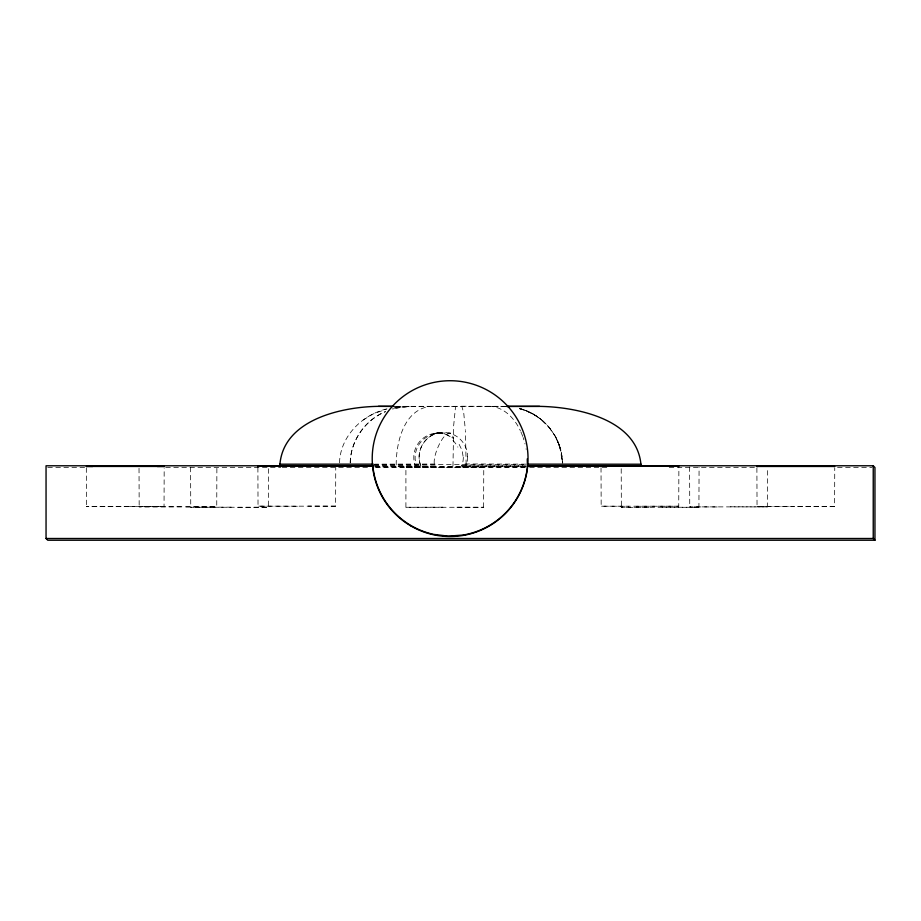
<?xml version="1.0" encoding="UTF-8"?>
<svg xmlns="http://www.w3.org/2000/svg" width="921" height="921" viewBox="0 0 921 921"><rect width="100%" height="100%" fill="white"/><g stroke="black" fill="none" stroke-linecap="round" stroke-linejoin="round"><path stroke-width="0.69" stroke-dasharray="4.61 3.45" d="M433.699 433.48L441.032 432.559C425.318 433.538 414.726 451.762 420.862 465.957L415.486 466.337A24.349 24.337 83.2 0 1 438.131 433.066L444.889 432.479A24.902 24.487 -44.1 0 1 467.569 456.804M526.006 464.149L462.296 463.942A18.075 10.591 -89.9 0 1 461.755 465.554L461.502 466.199L466.176 466.279L465.473 433.273M129.677 506.504L164.042 506.435L164.18 467.868M186.157 506.918L216.746 506.849L216.884 466.843M237.733 507.321L268.322 507.252L268.471 467.246M297.356 506.251L257.892 506.159L335.601 506.17L335.751 467.603M483.617 507.287L483.767 467.292L405.908 467.292L405.908 507.275L483.767 507.275L456.137 507.206M636.526 506.274L678.742 506.193L678.881 467.626M648.833 507.356L621.203 507.287L698.924 507.287L699.074 467.292M717.24 506.964L689.61 506.884L767.32 506.895L767.469 468.317M788.434 506.538L756.889 506.458L834.61 506.469L834.748 467.891M467.638 456.804L467.534 458.946A24.522 24.084 -39.9 0 1 465.83 465.98L461.49 466.222M350.187 462.641C350.636 440.641 365.211 420.045 385.392 411.537M339.504 462.883C340.171 436.519 362.114 414.669 386.981 408.843M350.268 463.067C350.475 441.009 365.015 419.907 385.473 411.745M505.249 406.564L455.538 406.598L453.673 425.502L452.959 466.912L525.707 466.982M363.127 420.045L372.97 414.036L386.313 409.177M435.276 466.36L416.891 466.337C412.585 456.54 416.327 444.279 425.053 438.189C428.069 435.978 431.558 434.447 435.207 433.664C436.163 433.284 441.113 433.077 438.189 433.066A24.383 24.383 0 0 1 453.581 438.534C448.55 418.894 429.428 459.026 435.276 466.36L396.191 466.475C395.892 443.588 403.225 409.718 430.337 406.322L461.847 406.322L463.77 413.207L465.266 429.451M448.205 433.745L450.519 433.089L438.189 433.066L439.133 433.089M392.737 408.878L393.348 408.694M394.579 408.371L409.81 406.437L400.186 407.209L392.783 409.028M395.121 407.243L404.377 406.552L455.665 406.518M438.626 432.928L436.381 433.158L441.712 432.64M394.464 407.335L409.81 406.437L396.065 406.403M483.767 467.292L405.908 467.292M128.675 506.343L86.321 506.423L164.042 506.435M181.379 506.757L139.025 506.838L216.746 506.849M199.834 507.183L190.601 507.241L268.322 507.252M335.601 506.17L308.121 506.078M678.742 506.193L601.022 506.193L628.652 506.274M698.924 507.287L659.597 507.195M767.32 506.895L728.004 506.803M834.61 506.469L791.392 506.377M406.046 507.275L444.302 507.195M434.988 464.023L374.628 464.149M435.207 465.865L374.628 465.98M461.674 465.784L526.006 465.98M465.819 465.968L525.626 465.784M202.436 507.183L232.967 507.16M394.637 406.345L430.337 406.322M373.949 464.633L525.695 464.645M375.388 466.463L525.695 466.475M374.939 466.97L452.959 466.912M47.765 467.511L85.169 467.511M165.722 467.511L280.813 467.511M282.252 467.511L370 467.511M375.756 467.511L528.251 467.511M529.69 467.511L610.255 467.511M669.233 467.511L755.542 467.511M837.546 467.511L872.072 467.511M461.559 406.23L505.79 406.345M374.294 465.784L420.862 465.957A24.89 24.418 -47.6 0 1 419.205 458.923L419.113 456.781M466.176 466.279L526.156 466.487M488.89 406.334C503.453 406.345 514.758 418.376 520.4 430.809M505.134 406.449L504.662 406.564M438.189 433.066L445.257 434.113L453.581 438.534M519.386 408.602L523.496 409.649L534.192 414.692M519.536 408.751L526.628 410.927M520.066 408.682L521.263 409.028M520.538 408.705L522.46 409.408M521.723 409.062L523.658 409.81M522.909 409.442L524.843 410.236M524.705 410.087L525.442 410.455M525.304 410.305L533.639 414.369M525.914 410.547L527.814 411.434M527.1 411.031L529.575 412.24M528.286 411.549L531.912 413.414M530.036 412.366L532.499 413.736M532.326 413.552L539.119 417.961M534.744 415.026L535.849 415.716M534.606 414.864L541.801 420.057L540.569 419.02M532.902 413.874L539.66 418.364M536.275 415.924L542.78 420.885M539.522 418.203L540.201 418.779M540.051 418.606L541.272 419.619M542.112 420.287L547.523 425.514M543.114 421.15L547.983 426.032M541.606 419.861L549.745 428.092L555.351 436.324M547.822 425.859L548.444 426.55M548.26 426.365L549.353 427.609M548.697 426.872L554.787 435.506L559.577 445.729L557.424 440.687L560.901 450.818L562.743 462.906M549.549 427.897L555.639 436.865L559.346 445.085M459.142 444.371L462.146 450.519L463.228 457.323M555.421 436.646L557.159 440.1M520.895 431.891L521.608 433.561M521.839 434.125L522.714 436.404M559.772 446.294L556.146 437.924L560.97 450.381L562.57 459.959M523.116 437.533L523.865 439.835M559.531 446.063L560.97 450.381M559.726 446.65L562.489 462.664M524.866 443.404L525.028 444.003M526.041 448.757L526.156 449.356M562.501 463.171L561.764 455.078L562.409 463.09M465.324 430.498L465.416 432.133M756.889 467.903L757.039 506.446M689.61 466.901L689.748 506.872M621.203 468.72L621.353 507.275M601.022 467.626L601.171 506.182M257.892 467.603L258.03 506.159M190.601 467.246L190.751 507.229M139.025 468.282L139.175 506.826M86.321 467.868L86.47 506.423M463.309 457.3A10.638 4.743 -84.8 0 1 462.342 464M419.147 456.781A24.176 23.727 -46.3 0 1 443.473 432.41M452.948 440.388A70.318 33.191 -80.6 0 1 457.875 447.111"/><path stroke-width="1.38" d="M527.273 458.877L527.434 466.463M527.434 465.991L641.074 466.061C638.092 419.4 577.594 406.99 539.591 406.368L507.908 406.345M279.777 466.475C281.918 420.057 340.851 406.852 378.404 406.345L393.555 406.345M834.046 466.487L834.748 466.463L756.889 466.463L757.753 466.487M157.33 466.487L164.18 466.44L86.321 466.44L92.699 466.487M507.344 406.437L539.591 406.368M278.464 466.095L257.892 466.176L335.751 466.176L315.178 466.245M279.765 464.196L373.189 464.149M873.235 465.773L527.537 465.784A77.64 77.64 0 0 1 463.033 535.066L448.193 536.126L433.71 534.387A77.629 77.629 0 0 1 372.832 465.784L46.05 465.784L46.05 538.497L47.765 540.224L874.95 540.224L874.95 467.511L873.235 465.773L873.235 538.497L874.95 540.224M279.765 466.026L373.189 465.98M639.416 466.118L678.881 466.199L601.022 466.199L628.652 466.279M46.05 538.497L873.235 538.497M527.434 464.149L641.074 464.23M378.404 406.345L394.107 406.391M506.895 406.495L509.232 406.645M411.169 526.11A77.917 77.917 0 0 0 528.032 458.635A77.917 77.917 0 0 0 411.169 391.16A77.917 77.917 0 0 0 411.169 526.11"/></g></svg>
